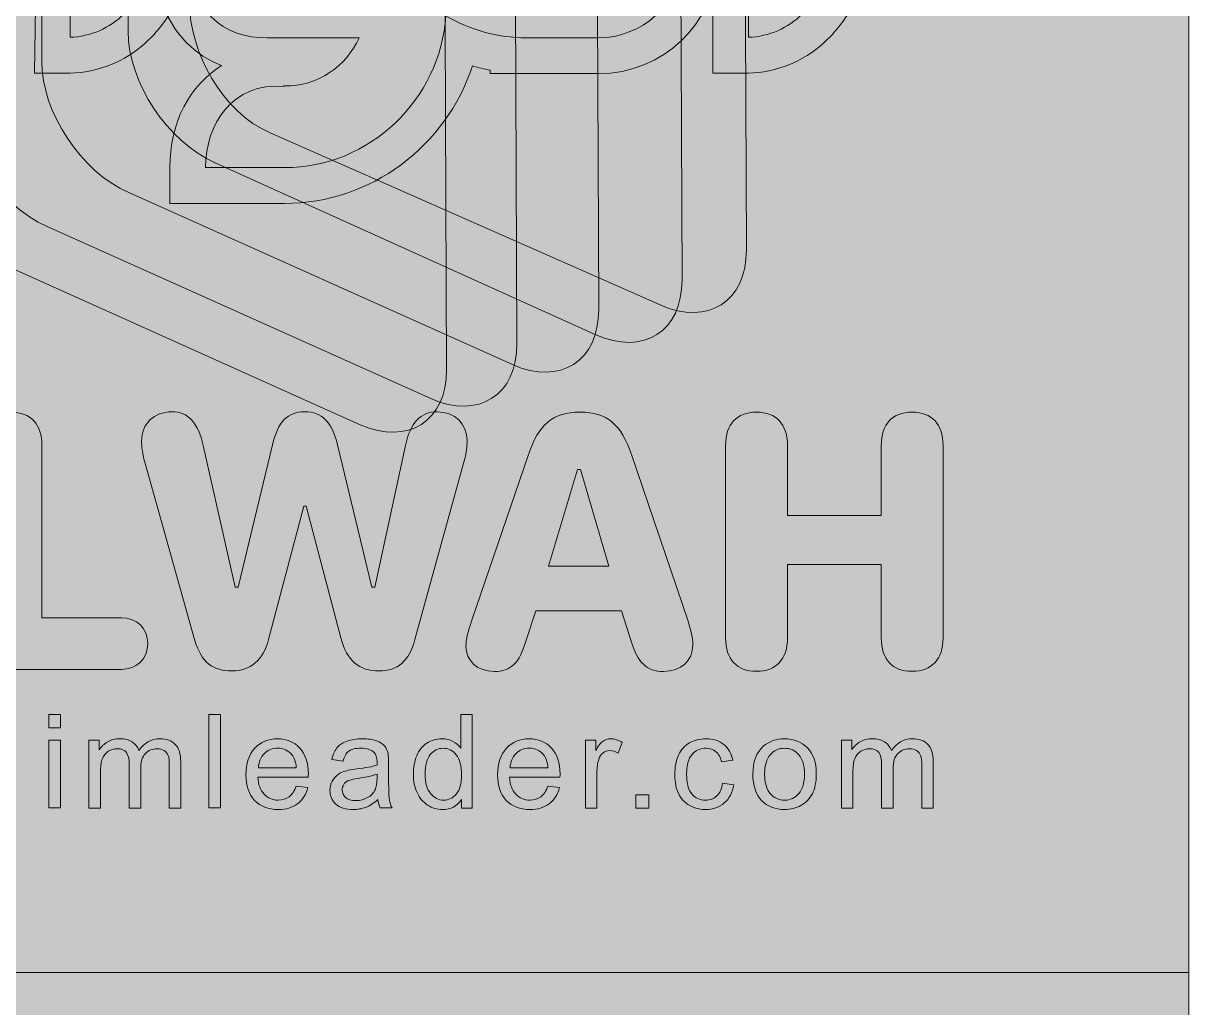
# Model space of a CAD drawing. Header units: inches. Extents: x -1481 to -429, y -1676 to -696.
# Drawn here: x -462.88 to -429.18, y -752.66 to -724.19 of the extents above; entities that cross this region are included whole.
import ezdxf

# ---------------------------------------------------------------- set-up
doc = ezdxf.new("R2010")
doc.units = ezdxf.units.IN
doc.header["$MEASUREMENT"] = 0
doc.layers.add('Layer 1', color=7, linetype='Continuous')

# ---------------------------------------------------------------- blocks, each defined once
blk = doc.blocks.new('block 2')
at = {"layer": 'Layer 1', "true_color": 0x009344}
h = blk.add_hatch(color=114, dxfattribs=at)
h.dxf.hatch_style = 2
h.paths.add_polyline_path([(-429.175, -985.727), (-669.175, -985.727), (-669.175, -695.727), (-429.175, -695.727)])
at = {"layer": 'Layer 1', "true_color": 0x008345}
h = blk.add_hatch(color=116, dxfattribs=at)
h.dxf.hatch_style = 2
h.paths.add_polyline_path([(-429.175, -751.646), (-669.175, -751.646), (-669.175, -695.727), (-429.175, -695.727)])
at = {"layer": 'Layer 1', "lineweight": 0}
for points in [[(-429.175, -985.727), (-669.175, -985.727), (-669.175, -695.727), (-429.175, -695.727), (-429.175, -985.727)], [(-429.175, -751.646), (-669.175, -751.646), (-669.175, -695.727), (-429.175, -695.727), (-429.175, -751.646)]]:
    blk.add_lwpolyline(points, dxfattribs=at)
blk = doc.blocks.new('block 69')
at = {"layer": 'Layer 1', "true_color": 0x38b449}
h = blk.add_hatch(color=95, dxfattribs=at)
h.dxf.hatch_style = 2
edge = h.paths.add_edge_path()
edge.add_spline(control_points=[(-460.047, -742.879), (-460.047, -742.879), (-463.098, -742.879), (-463.098, -742.879), (-463.774, -742.879), (-464.137, -742.522), (-464.137, -741.856), (-464.137, -741.856), (-464.137, -736.403), (-464.137, -736.403), (-464.137, -735.786), (-463.818, -735.44), (-463.244, -735.44), (-462.671, -735.44), (-462.346, -735.792), (-462.346, -736.403), (-462.346, -736.403), (-462.346, -741.386), (-462.346, -741.386), (-462.346, -741.386), (-460.047, -741.386), (-460.047, -741.386), (-459.598, -741.386), (-459.284, -741.694), (-459.284, -742.132), (-459.284, -742.57), (-459.598, -742.879), (-460.047, -742.879)], knot_values=[0, 0, 0, 0, 1, 1, 1, 2, 2, 2, 3, 3, 3, 4, 4, 4, 5, 5, 5, 6, 6, 6, 7, 7, 7, 8, 8, 8, 9, 9, 9, 9], degree=3, periodic=1)
h = blk.add_hatch(color=95, dxfattribs=at)
h.dxf.hatch_style = 2
edge = h.paths.add_edge_path()
edge.add_spline(control_points=[(-459.372, -736.885), (-459.432, -736.663), (-459.464, -736.425), (-459.464, -736.279), (-459.464, -735.776), (-459.107, -735.429), (-458.588, -735.429), (-458.112, -735.429), (-457.831, -735.738), (-457.679, -736.408), (-457.679, -736.408), (-456.76, -740.498), (-456.76, -740.498), (-456.76, -740.498), (-456.673, -740.498), (-456.673, -740.498), (-456.673, -740.498), (-455.678, -736.382), (-455.678, -736.382), (-455.515, -735.71), (-455.245, -735.429), (-454.742, -735.429), (-454.239, -735.429), (-453.957, -735.722), (-453.795, -736.382), (-453.795, -736.382), (-452.805, -740.498), (-452.805, -740.498), (-452.805, -740.498), (-452.713, -740.498), (-452.713, -740.498), (-452.713, -740.498), (-451.831, -736.408), (-451.831, -736.408), (-451.696, -735.748), (-451.393, -735.429), (-450.911, -735.429), (-450.403, -735.429), (-450.046, -735.776), (-450.046, -736.262), (-450.046, -736.414), (-450.073, -736.647), (-450.111, -736.776), (-450.111, -736.776), (-451.555, -742.018), (-451.555, -742.018), (-451.728, -742.641), (-452.053, -742.922), (-452.594, -742.922), (-453.162, -742.922), (-453.524, -742.641), (-453.698, -741.97), (-453.698, -741.97), (-454.704, -738.161), (-454.704, -738.161), (-454.704, -738.161), (-454.774, -738.161), (-454.774, -738.161), (-454.774, -738.161), (-455.791, -742.018), (-455.791, -742.018), (-455.948, -742.608), (-456.316, -742.922), (-456.846, -742.922), (-457.382, -742.922), (-457.733, -742.7), (-457.928, -742.018), (-457.928, -742.018), (-459.372, -736.885), (-459.372, -736.885)], knot_values=[0, 0, 0, 0, 1, 1, 1, 2, 2, 2, 3, 3, 3, 4, 4, 4, 5, 5, 5, 6, 6, 6, 7, 7, 7, 8, 8, 8, 9, 9, 9, 10, 10, 10, 11, 11, 11, 12, 12, 12, 13, 13, 13, 14, 14, 14, 15, 15, 15, 16, 16, 16, 17, 17, 17, 18, 18, 18, 19, 19, 19, 20, 20, 20, 21, 21, 21, 22, 22, 22, 23, 23, 23, 23], degree=3, periodic=1)
h = blk.add_hatch(color=95, dxfattribs=at)
h.dxf.hatch_style = 2
edge = h.paths.add_edge_path()
edge.add_spline(control_points=[(-450.081, -742.202), (-450.081, -742.024), (-450.033, -741.818), (-449.908, -741.456), (-449.908, -741.456), (-448.274, -736.668), (-448.274, -736.668), (-447.982, -735.792), (-447.56, -735.44), (-446.781, -735.44), (-446.002, -735.44), (-445.591, -735.786), (-445.294, -736.668), (-445.294, -736.668), (-443.665, -741.456), (-443.665, -741.456), (-443.568, -741.759), (-443.519, -741.975), (-443.519, -742.165), (-443.519, -742.635), (-443.855, -742.938), (-444.369, -742.938), (-444.845, -742.938), (-445.12, -742.679), (-445.299, -742.067), (-445.299, -742.067), (-445.58, -741.185), (-445.58, -741.185), (-445.58, -741.185), (-448.063, -741.185), (-448.063, -741.185), (-448.063, -741.185), (-448.35, -742.067), (-448.35, -742.067), (-448.529, -742.695), (-448.783, -742.938), (-449.259, -742.938), (-449.746, -742.938), (-450.081, -742.635), (-450.081, -742.202)], knot_values=[0, 0, 0, 0, 1, 1, 1, 2, 2, 2, 3, 3, 3, 4, 4, 4, 5, 5, 5, 6, 6, 6, 7, 7, 7, 8, 8, 8, 9, 9, 9, 10, 10, 10, 11, 11, 11, 12, 12, 12, 13, 13, 13, 13], degree=3, periodic=1)
h.paths.add_polyline_path([(-445.943, -739.892), (-446.77, -737.095), (-446.857, -737.095), (-447.695, -739.892)])
h = blk.add_hatch(color=95, dxfattribs=at)
h.dxf.hatch_style = 2
edge = h.paths.add_edge_path()
edge.add_spline(control_points=[(-438.068, -741.97), (-438.068, -741.97), (-438.068, -739.849), (-438.068, -739.849), (-438.068, -739.849), (-440.779, -739.849), (-440.779, -739.849), (-440.779, -739.849), (-440.779, -741.97), (-440.779, -741.97), (-440.779, -742.581), (-441.103, -742.933), (-441.677, -742.933), (-442.25, -742.933), (-442.569, -742.587), (-442.569, -741.97), (-442.569, -741.97), (-442.569, -736.403), (-442.569, -736.403), (-442.569, -735.786), (-442.25, -735.44), (-441.677, -735.44), (-441.103, -735.44), (-440.779, -735.792), (-440.779, -736.403), (-440.779, -736.403), (-440.779, -738.426), (-440.779, -738.426), (-440.779, -738.426), (-438.068, -738.426), (-438.068, -738.426), (-438.068, -738.426), (-438.068, -736.403), (-438.068, -736.403), (-438.068, -735.786), (-437.749, -735.44), (-437.176, -735.44), (-436.602, -735.44), (-436.278, -735.792), (-436.278, -736.403), (-436.278, -736.403), (-436.278, -741.97), (-436.278, -741.97), (-436.278, -742.581), (-436.602, -742.933), (-437.176, -742.933), (-437.749, -742.933), (-438.068, -742.587), (-438.068, -741.97)], knot_values=[0, 0, 0, 0, 1, 1, 1, 2, 2, 2, 3, 3, 3, 4, 4, 4, 5, 5, 5, 6, 6, 6, 7, 7, 7, 8, 8, 8, 9, 9, 9, 10, 10, 10, 11, 11, 11, 12, 12, 12, 13, 13, 13, 14, 14, 14, 15, 15, 15, 16, 16, 16, 16], degree=3, periodic=1)
at = {"layer": 'Layer 1', "lineweight": 0}
blk.add_lwpolyline([(-445.943, -739.892), (-446.77, -737.095), (-446.857, -737.095), (-447.695, -739.892), (-445.943, -739.892)], dxfattribs=at)
for points, knots in [([(-460.047, -742.879), (-460.047, -742.879), (-463.098, -742.879), (-463.098, -742.879), (-463.774, -742.879), (-464.137, -742.522), (-464.137, -741.856), (-464.137, -741.856), (-464.137, -736.403), (-464.137, -736.403), (-464.137, -735.786), (-463.818, -735.44), (-463.244, -735.44), (-462.671, -735.44), (-462.346, -735.792), (-462.346, -736.403), (-462.346, -736.403), (-462.346, -741.386), (-462.346, -741.386), (-462.346, -741.386), (-460.047, -741.386), (-460.047, -741.386), (-459.598, -741.386), (-459.284, -741.694), (-459.284, -742.132), (-459.284, -742.57), (-459.598, -742.879), (-460.047, -742.879)], [0, 0, 0, 0, 1, 1, 1, 2, 2, 2, 3, 3, 3, 4, 4, 4, 5, 5, 5, 6, 6, 6, 7, 7, 7, 8, 8, 8, 9, 9, 9, 9]), ([(-459.372, -736.885), (-459.432, -736.663), (-459.464, -736.425), (-459.464, -736.279), (-459.464, -735.776), (-459.107, -735.429), (-458.588, -735.429), (-458.112, -735.429), (-457.831, -735.738), (-457.679, -736.408), (-457.679, -736.408), (-456.76, -740.498), (-456.76, -740.498), (-456.76, -740.498), (-456.673, -740.498), (-456.673, -740.498), (-456.673, -740.498), (-455.678, -736.382), (-455.678, -736.382), (-455.515, -735.71), (-455.245, -735.429), (-454.742, -735.429), (-454.239, -735.429), (-453.957, -735.722), (-453.795, -736.382), (-453.795, -736.382), (-452.805, -740.498), (-452.805, -740.498), (-452.805, -740.498), (-452.713, -740.498), (-452.713, -740.498), (-452.713, -740.498), (-451.831, -736.408), (-451.831, -736.408), (-451.696, -735.748), (-451.393, -735.429), (-450.911, -735.429), (-450.403, -735.429), (-450.046, -735.776), (-450.046, -736.262), (-450.046, -736.414), (-450.073, -736.647), (-450.111, -736.776), (-450.111, -736.776), (-451.555, -742.018), (-451.555, -742.018), (-451.728, -742.641), (-452.053, -742.922), (-452.594, -742.922), (-453.162, -742.922), (-453.524, -742.641), (-453.698, -741.97), (-453.698, -741.97), (-454.704, -738.161), (-454.704, -738.161), (-454.704, -738.161), (-454.774, -738.161), (-454.774, -738.161), (-454.774, -738.161), (-455.791, -742.018), (-455.791, -742.018), (-455.948, -742.608), (-456.316, -742.922), (-456.846, -742.922), (-457.382, -742.922), (-457.733, -742.7), (-457.928, -742.018), (-457.928, -742.018), (-459.372, -736.885), (-459.372, -736.885)], [0, 0, 0, 0, 1, 1, 1, 2, 2, 2, 3, 3, 3, 4, 4, 4, 5, 5, 5, 6, 6, 6, 7, 7, 7, 8, 8, 8, 9, 9, 9, 10, 10, 10, 11, 11, 11, 12, 12, 12, 13, 13, 13, 14, 14, 14, 15, 15, 15, 16, 16, 16, 17, 17, 17, 18, 18, 18, 19, 19, 19, 20, 20, 20, 21, 21, 21, 22, 22, 22, 23, 23, 23, 23]), ([(-450.081, -742.202), (-450.081, -742.024), (-450.033, -741.818), (-449.908, -741.456), (-449.908, -741.456), (-448.274, -736.668), (-448.274, -736.668), (-447.982, -735.792), (-447.56, -735.44), (-446.781, -735.44), (-446.002, -735.44), (-445.591, -735.786), (-445.294, -736.668), (-445.294, -736.668), (-443.665, -741.456), (-443.665, -741.456), (-443.568, -741.759), (-443.519, -741.975), (-443.519, -742.165), (-443.519, -742.635), (-443.855, -742.938), (-444.369, -742.938), (-444.845, -742.938), (-445.12, -742.679), (-445.299, -742.067), (-445.299, -742.067), (-445.58, -741.185), (-445.58, -741.185), (-445.58, -741.185), (-448.063, -741.185), (-448.063, -741.185), (-448.063, -741.185), (-448.35, -742.067), (-448.35, -742.067), (-448.529, -742.695), (-448.783, -742.938), (-449.259, -742.938), (-449.746, -742.938), (-450.081, -742.635), (-450.081, -742.202)], [0, 0, 0, 0, 1, 1, 1, 2, 2, 2, 3, 3, 3, 4, 4, 4, 5, 5, 5, 6, 6, 6, 7, 7, 7, 8, 8, 8, 9, 9, 9, 10, 10, 10, 11, 11, 11, 12, 12, 12, 13, 13, 13, 13]), ([(-438.068, -741.97), (-438.068, -741.97), (-438.068, -739.849), (-438.068, -739.849), (-438.068, -739.849), (-440.779, -739.849), (-440.779, -739.849), (-440.779, -739.849), (-440.779, -741.97), (-440.779, -741.97), (-440.779, -742.581), (-441.103, -742.933), (-441.677, -742.933), (-442.25, -742.933), (-442.569, -742.587), (-442.569, -741.97), (-442.569, -741.97), (-442.569, -736.403), (-442.569, -736.403), (-442.569, -735.786), (-442.25, -735.44), (-441.677, -735.44), (-441.103, -735.44), (-440.779, -735.792), (-440.779, -736.403), (-440.779, -736.403), (-440.779, -738.426), (-440.779, -738.426), (-440.779, -738.426), (-438.068, -738.426), (-438.068, -738.426), (-438.068, -738.426), (-438.068, -736.403), (-438.068, -736.403), (-438.068, -735.786), (-437.749, -735.44), (-437.176, -735.44), (-436.602, -735.44), (-436.278, -735.792), (-436.278, -736.403), (-436.278, -736.403), (-436.278, -741.97), (-436.278, -741.97), (-436.278, -742.581), (-436.602, -742.933), (-437.176, -742.933), (-437.749, -742.933), (-438.068, -742.587), (-438.068, -741.97)], [0, 0, 0, 0, 1, 1, 1, 2, 2, 2, 3, 3, 3, 4, 4, 4, 5, 5, 5, 6, 6, 6, 7, 7, 7, 8, 8, 8, 9, 9, 9, 10, 10, 10, 11, 11, 11, 12, 12, 12, 13, 13, 13, 14, 14, 14, 15, 15, 15, 16, 16, 16, 16])]:
    blk.add_open_spline(points, degree=3, knots=knots, dxfattribs=at)
blk = doc.blocks.new('block 72')
at = {"layer": 'Layer 1', "lineweight": 0}
for points, knots in [([(-443.452, -712.67), (-443.599, -712.178), (-443.536, -711.647), (-443.274, -711.196), (-443.166, -711.011), (-443.03, -710.848), (-442.873, -710.711), (-442.873, -710.711), (-442.873, -710.68), (-442.873, -710.68), (-442.821, -708.964), (-441.447, -707.619), (-439.746, -707.619), (-439.746, -707.619), (-439.729, -707.619), (-439.729, -707.619), (-438.853, -707.619), (-438.141, -708.332), (-438.141, -709.207), (-438.141, -709.402), (-438.183, -709.578), (-438.251, -709.735), (-438.251, -709.735), (-438.082, -709.71), (-438.082, -709.71), (-438.082, -709.71), (-437.928, -710.73), (-437.928, -710.73), (-437.813, -711.487), (-438.103, -712.219), (-438.642, -712.678), (-438.642, -712.678), (-443.28, -713.703), (-443.28, -713.703), (-443.28, -713.703), (-443.452, -712.67), (-443.452, -712.67)], [0, 0, 0, 0, 1, 1, 1, 2, 2, 2, 3, 3, 3, 4, 4, 4, 5, 5, 5, 6, 6, 6, 7, 7, 7, 8, 8, 8, 9, 9, 9, 10, 10, 10, 11, 11, 11, 12, 12, 12, 12]), ([(-462.563, -725.633), (-462.563, -725.633), (-462.381, -713.457), (-462.381, -713.457), (-462.381, -713.457), (-462.395, -712.076), (-460.387, -712.076), (-459.178, -712.076), (-458.194, -713.128), (-458.194, -714.309), (-458.194, -714.309), (-458.194, -722.368), (-458.194, -722.368), (-458.194, -722.765), (-458.297, -723.182), (-458.511, -723.642), (-458.711, -724.094), (-459.006, -724.421), (-459.24, -724.656), (-459.517, -724.932), (-459.854, -725.164), (-460.243, -725.346), (-460.243, -725.346), (-460.27, -725.358), (-460.27, -725.358), (-460.27, -725.358), (-460.297, -725.369), (-460.297, -725.369), (-460.742, -725.547), (-461.144, -725.633), (-461.528, -725.633), (-461.528, -725.633), (-462.563, -725.633), (-462.563, -725.633)], [0, 0, 0, 0, 1, 1, 1, 2, 2, 2, 3, 3, 3, 4, 4, 4, 5, 5, 5, 6, 6, 6, 7, 7, 7, 8, 8, 8, 9, 9, 9, 10, 10, 10, 11, 11, 11, 11]), ([(-458.645, -729.403), (-458.645, -729.403), (-458.645, -728.368), (-458.645, -728.368), (-458.645, -727.057), (-458.066, -725.985), (-457.148, -725.417), (-457.53, -725.268), (-457.867, -725.049), (-458.15, -724.764), (-458.833, -724.076), (-459.174, -723.04), (-459.163, -721.685), (-459.163, -718.3), (-456.418, -715.54), (-453.044, -715.54), (-451.158, -715.54), (-449.623, -717.082), (-449.623, -718.978), (-449.623, -718.978), (-449.623, -720.31), (-449.623, -720.31), (-449.623, -720.643), (-448.872, -721.229), (-448.323, -721.229), (-448.323, -721.229), (-447.283, -721.229), (-447.283, -721.229), (-447.283, -721.229), (-447.283, -714.413), (-447.283, -714.413), (-447.283, -713.194), (-446.291, -712.202), (-445.073, -712.202), (-443.854, -712.202), (-442.862, -713.194), (-442.862, -714.413), (-442.862, -714.413), (-442.862, -722.419), (-442.862, -722.419), (-442.862, -724.201), (-444.381, -725.65), (-446.248, -725.65), (-446.248, -725.65), (-449.376, -725.65), (-449.376, -725.65), (-449.376, -725.65), (-449.376, -725.552), (-449.376, -725.552), (-449.551, -725.518), (-449.724, -725.477), (-449.895, -725.427), (-450.65, -727.741), (-452.82, -729.403), (-455.327, -729.403), (-455.327, -729.403), (-458.645, -729.403), (-458.645, -729.403)], [0, 0, 0, 0, 1, 1, 1, 2, 2, 2, 3, 3, 3, 4, 4, 4, 5, 5, 5, 6, 6, 6, 7, 7, 7, 8, 8, 8, 9, 9, 9, 10, 10, 10, 11, 11, 11, 12, 12, 12, 13, 13, 13, 14, 14, 14, 15, 15, 15, 16, 16, 16, 17, 17, 17, 18, 18, 18, 19, 19, 19, 19]), ([(-442.942, -725.633), (-442.942, -725.633), (-442.942, -713.274), (-442.942, -713.274), (-442.942, -713.274), (-442.643, -713.274), (-442.643, -713.274), (-442.269, -712.616), (-441.562, -712.167), (-440.767, -712.167), (-439.557, -712.167), (-438.573, -713.128), (-438.573, -714.309), (-438.573, -714.309), (-438.573, -722.368), (-438.573, -722.368), (-438.573, -722.765), (-438.677, -723.182), (-438.89, -723.642), (-439.091, -724.094), (-439.385, -724.421), (-439.62, -724.656), (-439.896, -724.932), (-440.234, -725.164), (-440.623, -725.346), (-440.623, -725.346), (-440.649, -725.358), (-440.649, -725.358), (-440.649, -725.358), (-440.676, -725.369), (-440.676, -725.369), (-441.121, -725.547), (-441.524, -725.633), (-441.908, -725.633), (-441.908, -725.633), (-442.942, -725.633), (-442.942, -725.633)], [0, 0, 0, 0, 1, 1, 1, 2, 2, 2, 3, 3, 3, 4, 4, 4, 5, 5, 5, 6, 6, 6, 7, 7, 7, 8, 8, 8, 9, 9, 9, 10, 10, 10, 11, 11, 11, 12, 12, 12, 12]), ([(-453.98, -721.229), (-453.98, -721.229), (-453.991, -720.169), (-453.991, -720.169), (-454.381, -720.407), (-454.655, -720.781), (-454.745, -721.229), (-454.745, -721.229), (-453.98, -721.229), (-453.98, -721.229)], [0, 0, 0, 0, 1, 1, 1, 2, 2, 2, 3, 3, 3, 3])]:
    blk.add_open_spline(points, degree=3, knots=knots, dxfattribs=at)
blk = doc.blocks.new('block 73')
at = {"layer": 'Layer 1', "lineweight": 0}
for points, knots in [([(-438.951, -710.885), (-438.951, -710.885), (-439.884, -711.023), (-439.884, -711.023), (-439.884, -711.023), (-440.213, -711.058), (-440.645, -711.127), (-440.697, -711.006), (-440.715, -710.885), (-440.715, -710.729), (-440.715, -710.21), (-440.282, -709.778), (-439.712, -709.778), (-439.712, -709.778), (-439.175, -709.501), (-439.175, -709.207), (-439.175, -708.896), (-439.418, -708.654), (-439.729, -708.654), (-439.729, -708.654), (-439.746, -708.654), (-439.746, -708.654), (-440.888, -708.654), (-441.804, -709.57), (-441.839, -710.712), (-441.839, -710.712), (-441.839, -711.023), (-441.752, -711.283), (-442.271, -711.369), (-442.634, -711.905), (-442.444, -712.424), (-442.444, -712.424), (-442.427, -712.528), (-442.427, -712.528), (-442.427, -712.528), (-439.677, -712.113), (-439.677, -712.113), (-439.677, -712.113), (-439.677, -712.085), (-439.677, -712.085), (-439.195, -711.949), (-438.866, -711.442), (-438.951, -710.885)], [0, 0, 0, 0, 1, 1, 1, 2, 2, 2, 3, 3, 3, 4, 4, 4, 5, 5, 5, 6, 6, 6, 7, 7, 7, 8, 8, 8, 9, 9, 9, 10, 10, 10, 11, 11, 11, 12, 12, 12, 13, 13, 13, 14, 14, 14, 14]), ([(-460.387, -713.202), (-460.992, -713.202), (-461.494, -713.704), (-461.511, -714.309), (-461.511, -714.309), (-461.528, -714.309), (-461.528, -714.309), (-461.528, -714.309), (-461.528, -714.361), (-461.528, -714.361), (-461.528, -714.361), (-461.528, -724.598), (-461.528, -724.598), (-461.234, -724.598), (-460.94, -724.512), (-460.681, -724.408), (-460.422, -724.287), (-460.18, -724.132), (-459.972, -723.924), (-459.765, -723.716), (-459.574, -723.492), (-459.453, -723.215), (-459.332, -722.956), (-459.228, -722.662), (-459.228, -722.368), (-459.228, -722.368), (-459.228, -714.361), (-459.228, -714.361), (-459.228, -714.361), (-459.228, -714.309), (-459.228, -714.309), (-459.228, -713.704), (-459.747, -713.202), (-460.387, -713.202)], [0, 0, 0, 0, 1, 1, 1, 2, 2, 2, 3, 3, 3, 4, 4, 4, 5, 5, 5, 6, 6, 6, 7, 7, 7, 8, 8, 8, 9, 9, 9, 10, 10, 10, 11, 11, 11, 11]), ([(-445.073, -713.237), (-445.73, -713.237), (-446.248, -713.773), (-446.248, -714.413), (-446.248, -714.413), (-446.248, -714.447), (-446.248, -714.447), (-446.248, -714.447), (-446.248, -721.641), (-446.248, -721.641), (-446.248, -721.987), (-446.525, -722.264), (-446.871, -722.264), (-446.871, -722.264), (-447.995, -722.264), (-447.995, -722.264), (-447.995, -722.264), (-448.323, -722.264), (-448.323, -722.264), (-449.205, -722.264), (-450.658, -721.434), (-450.658, -720.31), (-450.658, -720.31), (-450.658, -720.292), (-450.658, -720.292), (-450.658, -720.292), (-450.658, -718.978), (-450.658, -718.978), (-450.658, -717.647), (-451.73, -716.574), (-453.044, -716.574), (-455.863, -716.574), (-458.129, -718.892), (-458.129, -721.693), (-458.146, -723.959), (-457.056, -724.616), (-455.829, -724.616), (-455.829, -724.616), (-453.165, -724.616), (-453.165, -724.616), (-453.546, -725.429), (-454.376, -726.034), (-455.327, -725.999), (-455.327, -725.999), (-455.344, -725.999), (-455.344, -725.999), (-455.344, -725.999), (-455.344, -726.017), (-455.344, -726.017), (-456.832, -725.895), (-457.61, -727.106), (-457.61, -728.368), (-457.61, -728.368), (-455.344, -728.368), (-455.344, -728.368), (-455.344, -728.368), (-455.327, -728.368), (-455.327, -728.368), (-452.854, -728.368), (-450.831, -726.397), (-450.658, -723.976), (-449.971, -724.388), (-449.165, -724.612), (-448.341, -724.615), (-448.341, -724.615), (-448.341, -724.616), (-448.341, -724.616), (-448.341, -724.616), (-448.323, -724.616), (-448.323, -724.616), (-448.323, -724.616), (-447.995, -724.616), (-447.995, -724.616), (-447.995, -724.616), (-446.248, -724.616), (-446.248, -724.616), (-445.003, -724.616), (-443.897, -723.647), (-443.897, -722.419), (-443.897, -722.419), (-443.897, -714.43), (-443.897, -714.43), (-443.897, -714.43), (-443.897, -714.413), (-443.897, -714.413), (-443.897, -713.773), (-444.433, -713.237), (-445.073, -713.237)], [0, 0, 0, 0, 1, 1, 1, 2, 2, 2, 3, 3, 3, 4, 4, 4, 5, 5, 5, 6, 6, 6, 7, 7, 7, 8, 8, 8, 9, 9, 9, 10, 10, 10, 11, 11, 11, 12, 12, 12, 13, 13, 13, 14, 14, 14, 15, 15, 15, 16, 16, 16, 17, 17, 17, 18, 18, 18, 19, 19, 19, 20, 20, 20, 21, 21, 21, 22, 22, 22, 23, 23, 23, 24, 24, 24, 25, 25, 25, 26, 26, 26, 27, 27, 27, 28, 28, 28, 29, 29, 29, 29]), ([(-440.767, -713.202), (-441.372, -713.202), (-441.873, -713.704), (-441.891, -714.309), (-441.891, -714.309), (-441.908, -714.309), (-441.908, -714.309), (-441.908, -714.309), (-441.908, -714.361), (-441.908, -714.361), (-441.908, -714.361), (-441.908, -724.598), (-441.908, -724.598), (-441.614, -724.598), (-441.32, -724.512), (-441.061, -724.408), (-440.801, -724.287), (-440.559, -724.132), (-440.352, -723.924), (-440.144, -723.716), (-439.954, -723.492), (-439.833, -723.215), (-439.712, -722.956), (-439.608, -722.662), (-439.608, -722.368), (-439.608, -722.368), (-439.608, -714.361), (-439.608, -714.361), (-439.608, -714.361), (-439.608, -714.309), (-439.608, -714.309), (-439.608, -713.704), (-440.127, -713.202), (-440.767, -713.202)], [0, 0, 0, 0, 1, 1, 1, 2, 2, 2, 3, 3, 3, 4, 4, 4, 5, 5, 5, 6, 6, 6, 7, 7, 7, 8, 8, 8, 9, 9, 9, 10, 10, 10, 11, 11, 11, 11]), ([(-453.511, -722.264), (-453.511, -722.264), (-455.241, -722.264), (-455.241, -722.264), (-455.241, -722.264), (-455.811, -722.264), (-455.811, -721.555), (-455.811, -719.998), (-454.532, -718.857), (-452.958, -718.857), (-452.958, -718.857), (-452.958, -720.016), (-452.958, -720.016), (-452.958, -720.016), (-452.941, -721.693), (-452.941, -721.693), (-452.941, -722.004), (-453.2, -722.264), (-453.511, -722.264)], [0, 0, 0, 0, 1, 1, 1, 2, 2, 2, 3, 3, 3, 4, 4, 4, 5, 5, 5, 6, 6, 6, 6])]:
    blk.add_open_spline(points, degree=3, knots=knots, dxfattribs=at)
blk = doc.blocks.new('block 71')
at = {"layer": 'Layer 1', "lineweight": 0}
blk.add_open_spline([(-467.16, -729.403), (-468.564, -729.403), (-469.973, -728.931), (-471.027, -728.107), (-472.245, -727.155), (-472.916, -725.811), (-472.916, -724.322), (-472.916, -722.025), (-471.49, -720.199), (-469.367, -719.779), (-469.367, -719.779), (-469.358, -719.777), (-469.358, -719.777), (-468.799, -719.672), (-468.237, -719.596), (-467.693, -719.523), (-467.388, -719.481), (-467.09, -719.441), (-466.798, -719.397), (-467.065, -719.18), (-467.44, -719.01), (-467.748, -719.01), (-467.814, -719.01), (-467.918, -719.03), (-468.028, -719.052), (-468.206, -719.087), (-468.427, -719.131), (-468.682, -719.131), (-469.891, -719.131), (-470.875, -718.147), (-470.875, -716.937), (-470.875, -716.242), (-470.572, -714.623), (-467.766, -714.623), (-465.248, -714.623), (-462.977, -716.304), (-462.245, -718.711), (-462.245, -718.711), (-462.237, -718.736), (-462.237, -718.736), (-462.237, -718.736), (-462.231, -718.762), (-462.231, -718.762), (-462.153, -719.072), (-462.076, -719.403), (-462.035, -719.732), (-462.035, -719.732), (-462.029, -719.782), (-462.029, -719.782), (-462.029, -719.782), (-462.027, -719.834), (-462.027, -719.834), (-462.014, -720.357), (-462.07, -721.664), (-462.883, -722.477), (-462.883, -722.477), (-462.899, -722.492), (-462.899, -722.492), (-463.76, -723.317), (-465.408, -723.605), (-467.314, -723.872), (-467.578, -723.909), (-467.826, -723.944), (-468.032, -723.977), (-468.248, -724.01), (-468.599, -724.096), (-468.599, -724.304), (-468.599, -724.505), (-468.548, -724.658), (-468.295, -724.804), (-468.021, -724.961), (-467.601, -725.051), (-467.143, -725.051), (-465.314, -725.051), (-463.826, -726.531), (-463.826, -728.351), (-463.826, -728.351), (-463.826, -729.386), (-463.826, -729.386), (-463.826, -729.386), (-464.86, -729.386), (-464.86, -729.386), (-465.233, -729.386), (-465.615, -729.39), (-465.986, -729.394), (-466.368, -729.399), (-466.763, -729.403), (-467.16, -729.403)], degree=3, knots=[0, 0, 0, 0, 1, 1, 1, 2, 2, 2, 3, 3, 3, 4, 4, 4, 5, 5, 5, 6, 6, 6, 7, 7, 7, 8, 8, 8, 9, 9, 9, 10, 10, 10, 11, 11, 11, 12, 12, 12, 13, 13, 13, 14, 14, 14, 15, 15, 15, 16, 16, 16, 17, 17, 17, 18, 18, 18, 19, 19, 19, 20, 20, 20, 21, 21, 21, 22, 22, 22, 23, 23, 23, 24, 24, 24, 25, 25, 25, 26, 26, 26, 27, 27, 27, 28, 28, 28, 29, 29, 29, 29], dxfattribs=at)
at = {"layer": 'Layer 1'}
for name in ['block 72', 'block 73']:
    blk.add_blockref(name, (0, 0), dxfattribs=at)
blk = doc.blocks.new('block 70')
at = {"layer": 'Layer 1', "true_color": 0x009344}
h = blk.add_hatch(color=114, dxfattribs=at)
h.dxf.hatch_style = 2
edge = h.paths.add_edge_path()
edge.add_spline(control_points=[(-444.465, -732.34), (-444.465, -732.34), (-455.744, -727.365), (-455.744, -727.365), (-457.129, -726.754), (-458.074, -725.052), (-458.08, -723.563), (-458.08, -723.563), (-458.059, -707.158), (-458.059, -707.158), (-458.065, -705.669), (-456.948, -704.957), (-455.563, -705.567), (-455.563, -705.567), (-444.557, -709.629), (-444.557, -709.629), (-443.173, -710.24), (-442.046, -711.942), (-442.04, -713.431), (-442.04, -713.431), (-441.969, -730.749), (-441.969, -730.749), (-441.963, -732.238), (-443.08, -732.95), (-444.465, -732.34)], knot_values=[0, 0, 0, 0, 1, 1, 1, 2, 2, 2, 3, 3, 3, 4, 4, 4, 5, 5, 5, 6, 6, 6, 7, 7, 7, 8, 8, 8, 8], degree=3, periodic=1)
at = {"layer": 'Layer 1', "true_color": 0x38b449}
h = blk.add_hatch(color=95, dxfattribs=at)
h.dxf.hatch_style = 2
edge = h.paths.add_edge_path()
edge.add_spline(control_points=[(-446.327, -733.202), (-446.327, -733.202), (-457.333, -728.227), (-457.333, -728.227), (-458.718, -727.617), (-459.845, -725.915), (-459.851, -724.426), (-459.851, -724.426), (-459.922, -708.02), (-459.922, -708.02), (-459.928, -706.531), (-458.81, -705.819), (-457.426, -706.43), (-457.426, -706.43), (-446.42, -710.492), (-446.42, -710.492), (-445.035, -711.102), (-443.908, -712.804), (-443.902, -714.293), (-443.902, -714.293), (-443.831, -731.612), (-443.831, -731.612), (-443.825, -733.101), (-444.943, -733.813), (-446.327, -733.202)], knot_values=[0, 0, 0, 0, 1, 1, 1, 2, 2, 2, 3, 3, 3, 4, 4, 4, 5, 5, 5, 6, 6, 6, 7, 7, 7, 8, 8, 8, 8], degree=3, periodic=1)
at = {"layer": 'Layer 1', "true_color": 0x8cc63e}
h = blk.add_hatch(color=73, dxfattribs=at)
h.dxf.hatch_style = 2
edge = h.paths.add_edge_path()
edge.add_spline(control_points=[(-448.737, -734.064), (-448.737, -734.064), (-459.834, -729.09), (-459.834, -729.09), (-461.219, -728.479), (-462.346, -726.777), (-462.352, -725.288), (-462.352, -725.288), (-462.331, -708.882), (-462.331, -708.882), (-462.338, -707.394), (-461.22, -706.681), (-459.836, -707.292), (-459.836, -707.292), (-448.83, -711.354), (-448.83, -711.354), (-447.445, -711.965), (-446.318, -713.667), (-446.312, -715.156), (-446.312, -715.156), (-446.241, -732.474), (-446.241, -732.474), (-446.235, -733.963), (-447.353, -734.675), (-448.737, -734.064)], knot_values=[0, 0, 0, 0, 1, 1, 1, 2, 2, 2, 3, 3, 3, 4, 4, 4, 5, 5, 5, 6, 6, 6, 7, 7, 7, 8, 8, 8, 8], degree=3, periodic=1)
at = {"layer": 'Layer 1', "true_color": 0xd6df23}
h = blk.add_hatch(color=52, dxfattribs=at)
h.dxf.hatch_style = 2
edge = h.paths.add_edge_path()
edge.add_spline(control_points=[(-451.1, -735.047), (-451.1, -735.047), (-462.198, -730.072), (-462.198, -730.072), (-463.582, -729.461), (-464.709, -727.759), (-464.715, -726.27), (-464.715, -726.27), (-464.695, -709.865), (-464.695, -709.865), (-464.701, -708.376), (-463.584, -707.664), (-462.199, -708.274), (-462.199, -708.274), (-451.193, -712.336), (-451.193, -712.336), (-449.809, -712.947), (-448.682, -714.649), (-448.675, -716.138), (-448.675, -716.138), (-448.605, -733.456), (-448.605, -733.456), (-448.599, -734.945), (-449.716, -735.657), (-451.1, -735.047)], knot_values=[0, 0, 0, 0, 1, 1, 1, 2, 2, 2, 3, 3, 3, 4, 4, 4, 5, 5, 5, 6, 6, 6, 7, 7, 7, 8, 8, 8, 8], degree=3, periodic=1)
at = {"layer": 'Layer 1', "true_color": 0xfff100}
h = blk.add_hatch(color=2, dxfattribs=at)
h.dxf.hatch_style = 2
edge = h.paths.add_edge_path()
edge.add_spline(control_points=[(-453.138, -735.802), (-453.138, -735.802), (-464.236, -730.827), (-464.236, -730.827), (-465.62, -730.217), (-466.747, -728.515), (-466.753, -727.026), (-466.753, -727.026), (-466.733, -710.62), (-466.733, -710.62), (-466.739, -709.131), (-465.622, -708.419), (-464.237, -709.029), (-464.237, -709.029), (-453.231, -713.092), (-453.231, -713.092), (-451.847, -713.702), (-450.719, -715.404), (-450.713, -716.893), (-450.713, -716.893), (-450.643, -734.211), (-450.643, -734.211), (-450.637, -735.7), (-451.754, -736.412), (-453.138, -735.802)], knot_values=[0, 0, 0, 0, 1, 1, 1, 2, 2, 2, 3, 3, 3, 4, 4, 4, 5, 5, 5, 6, 6, 6, 7, 7, 7, 8, 8, 8, 8], degree=3, periodic=1)
at = {"layer": 'Layer 1', "lineweight": 0}
for points in [[(-444.465, -732.34), (-444.465, -732.34), (-455.744, -727.365), (-455.744, -727.365), (-457.129, -726.754), (-458.074, -725.052), (-458.08, -723.563), (-458.08, -723.563), (-458.059, -707.158), (-458.059, -707.158), (-458.065, -705.669), (-456.948, -704.957), (-455.563, -705.567), (-455.563, -705.567), (-444.557, -709.629), (-444.557, -709.629), (-443.173, -710.24), (-442.046, -711.942), (-442.04, -713.431), (-442.04, -713.431), (-441.969, -730.749), (-441.969, -730.749), (-441.963, -732.238), (-443.08, -732.95), (-444.465, -732.34)], [(-446.327, -733.202), (-446.327, -733.202), (-457.333, -728.227), (-457.333, -728.227), (-458.718, -727.617), (-459.845, -725.915), (-459.851, -724.426), (-459.851, -724.426), (-459.922, -708.02), (-459.922, -708.02), (-459.928, -706.531), (-458.81, -705.819), (-457.426, -706.43), (-457.426, -706.43), (-446.42, -710.492), (-446.42, -710.492), (-445.035, -711.102), (-443.908, -712.804), (-443.902, -714.293), (-443.902, -714.293), (-443.831, -731.612), (-443.831, -731.612), (-443.825, -733.101), (-444.943, -733.813), (-446.327, -733.202)], [(-448.737, -734.064), (-448.737, -734.064), (-459.834, -729.09), (-459.834, -729.09), (-461.219, -728.479), (-462.346, -726.777), (-462.352, -725.288), (-462.352, -725.288), (-462.331, -708.882), (-462.331, -708.882), (-462.338, -707.394), (-461.22, -706.681), (-459.836, -707.292), (-459.836, -707.292), (-448.83, -711.354), (-448.83, -711.354), (-447.445, -711.965), (-446.318, -713.667), (-446.312, -715.156), (-446.312, -715.156), (-446.241, -732.474), (-446.241, -732.474), (-446.235, -733.963), (-447.353, -734.675), (-448.737, -734.064)], [(-451.1, -735.047), (-451.1, -735.047), (-462.198, -730.072), (-462.198, -730.072), (-463.582, -729.461), (-464.709, -727.759), (-464.715, -726.27), (-464.715, -726.27), (-464.695, -709.865), (-464.695, -709.865), (-464.701, -708.376), (-463.584, -707.664), (-462.199, -708.274), (-462.199, -708.274), (-451.193, -712.336), (-451.193, -712.336), (-449.809, -712.947), (-448.682, -714.649), (-448.675, -716.138), (-448.675, -716.138), (-448.605, -733.456), (-448.605, -733.456), (-448.599, -734.945), (-449.716, -735.657), (-451.1, -735.047)], [(-453.138, -735.802), (-453.138, -735.802), (-464.236, -730.827), (-464.236, -730.827), (-465.62, -730.217), (-466.747, -728.515), (-466.753, -727.026), (-466.753, -727.026), (-466.733, -710.62), (-466.733, -710.62), (-466.739, -709.131), (-465.622, -708.419), (-464.237, -709.029), (-464.237, -709.029), (-453.231, -713.092), (-453.231, -713.092), (-451.847, -713.702), (-450.719, -715.404), (-450.713, -716.893), (-450.713, -716.893), (-450.643, -734.211), (-450.643, -734.211), (-450.637, -735.7), (-451.754, -736.412), (-453.138, -735.802)]]:
    blk.add_open_spline(points, degree=3, knots=[0, 0, 0, 0, 1, 1, 1, 2, 2, 2, 3, 3, 3, 4, 4, 4, 5, 5, 5, 6, 6, 6, 7, 7, 7, 8, 8, 8, 8], dxfattribs=at)
at = {"layer": 'Layer 1'}
blk.add_blockref('block 71', (0, 0), dxfattribs=at)
blk = doc.blocks.new('block 74')
at = {"layer": 'Layer 1', "lineweight": 0}
for points in [[(-462.144, -744.184), (-461.812, -744.184), (-461.812, -744.566), (-462.144, -744.566), (-462.144, -744.184)], [(-457.514, -744.184), (-457.182, -744.184), (-457.182, -746.887), (-457.514, -746.887), (-457.514, -744.184)], [(-462.144, -744.929), (-461.812, -744.929), (-461.812, -746.887), (-462.144, -746.887), (-462.144, -744.929)], [(-445.17, -746.51), (-444.792, -746.51), (-444.792, -746.888), (-445.17, -746.888), (-445.17, -746.51)]]:
    blk.add_lwpolyline(points, dxfattribs=at)
for points, knots in [([(-450.211, -746.888), (-450.211, -746.888), (-450.211, -746.641), (-450.211, -746.641), (-450.335, -746.835), (-450.517, -746.932), (-450.758, -746.932), (-450.915, -746.932), (-451.058, -746.889), (-451.189, -746.803), (-451.32, -746.717), (-451.422, -746.596), (-451.493, -746.443), (-451.565, -746.288), (-451.601, -746.111), (-451.601, -745.91), (-451.601, -745.715), (-451.569, -745.538), (-451.503, -745.378), (-451.438, -745.219), (-451.34, -745.097), (-451.21, -745.012), (-451.08, -744.928), (-450.934, -744.885), (-450.773, -744.885), (-450.655, -744.885), (-450.55, -744.91), (-450.458, -744.96), (-450.366, -745.01), (-450.291, -745.074), (-450.233, -745.154), (-450.233, -745.154), (-450.233, -744.184), (-450.233, -744.184), (-450.233, -744.184), (-449.903, -744.184), (-449.903, -744.184), (-449.903, -744.184), (-449.903, -746.888), (-449.903, -746.888), (-449.903, -746.888), (-450.211, -746.888), (-450.211, -746.888)], [0, 0, 0, 0, 1, 1, 1, 2, 2, 2, 3, 3, 3, 4, 4, 4, 5, 5, 5, 6, 6, 6, 7, 7, 7, 8, 8, 8, 9, 9, 9, 10, 10, 10, 11, 11, 11, 12, 12, 12, 13, 13, 13, 14, 14, 14, 14]), ([(-460.984, -746.888), (-460.984, -746.888), (-460.984, -744.929), (-460.984, -744.929), (-460.984, -744.929), (-460.687, -744.929), (-460.687, -744.929), (-460.687, -744.929), (-460.687, -745.204), (-460.687, -745.204), (-460.626, -745.108), (-460.544, -745.031), (-460.442, -744.972), (-460.34, -744.914), (-460.224, -744.885), (-460.093, -744.885), (-459.948, -744.885), (-459.829, -744.915), (-459.737, -744.975), (-459.644, -745.036), (-459.578, -745.12), (-459.54, -745.228), (-459.385, -744.999), (-459.184, -744.885), (-458.935, -744.885), (-458.741, -744.885), (-458.591, -744.938), (-458.487, -745.047), (-458.382, -745.154), (-458.33, -745.32), (-458.33, -745.544), (-458.33, -745.544), (-458.33, -746.888), (-458.33, -746.888), (-458.33, -746.888), (-458.66, -746.888), (-458.66, -746.888), (-458.66, -746.888), (-458.66, -745.654), (-458.66, -745.654), (-458.66, -745.521), (-458.671, -745.426), (-458.693, -745.367), (-458.714, -745.309), (-458.753, -745.262), (-458.81, -745.226), (-458.866, -745.19), (-458.932, -745.173), (-459.009, -745.173), (-459.147, -745.173), (-459.26, -745.218), (-459.352, -745.31), (-459.443, -745.402), (-459.488, -745.548), (-459.488, -745.75), (-459.488, -745.75), (-459.488, -746.888), (-459.488, -746.888), (-459.488, -746.888), (-459.82, -746.888), (-459.82, -746.888), (-459.82, -746.888), (-459.82, -745.615), (-459.82, -745.615), (-459.82, -745.467), (-459.847, -745.357), (-459.901, -745.283), (-459.955, -745.21), (-460.044, -745.173), (-460.167, -745.173), (-460.261, -745.173), (-460.347, -745.198), (-460.426, -745.246), (-460.505, -745.296), (-460.563, -745.367), (-460.599, -745.462), (-460.635, -745.556), (-460.652, -745.693), (-460.652, -745.871), (-460.652, -745.871), (-460.652, -746.888), (-460.652, -746.888), (-460.652, -746.888), (-460.984, -746.888), (-460.984, -746.888)], [0, 0, 0, 0, 1, 1, 1, 2, 2, 2, 3, 3, 3, 4, 4, 4, 5, 5, 5, 6, 6, 6, 7, 7, 7, 8, 8, 8, 9, 9, 9, 10, 10, 10, 11, 11, 11, 12, 12, 12, 13, 13, 13, 14, 14, 14, 15, 15, 15, 16, 16, 16, 17, 17, 17, 18, 18, 18, 19, 19, 19, 20, 20, 20, 21, 21, 21, 22, 22, 22, 23, 23, 23, 24, 24, 24, 25, 25, 25, 26, 26, 26, 27, 27, 27, 28, 28, 28, 28]), ([(-454.993, -746.257), (-454.993, -746.257), (-454.65, -746.299), (-454.65, -746.299), (-454.704, -746.5), (-454.804, -746.655), (-454.951, -746.766), (-455.097, -746.877), (-455.284, -746.932), (-455.511, -746.932), (-455.798, -746.932), (-456.025, -746.843), (-456.193, -746.667), (-456.36, -746.491), (-456.444, -746.243), (-456.444, -745.925), (-456.444, -745.596), (-456.36, -745.34), (-456.19, -745.158), (-456.02, -744.976), (-455.8, -744.885), (-455.53, -744.885), (-455.268, -744.885), (-455.054, -744.974), (-454.888, -745.152), (-454.722, -745.331), (-454.639, -745.582), (-454.639, -745.905), (-454.639, -745.924), (-454.64, -745.954), (-454.641, -745.993), (-454.641, -745.993), (-456.101, -745.993), (-456.101, -745.993), (-456.089, -746.208), (-456.028, -746.373), (-455.919, -746.488), (-455.809, -746.602), (-455.673, -746.659), (-455.509, -746.659), (-455.388, -746.659), (-455.284, -746.627), (-455.198, -746.563), (-455.112, -746.499), (-455.044, -746.397), (-454.993, -746.257)], [0, 0, 0, 0, 1, 1, 1, 2, 2, 2, 3, 3, 3, 4, 4, 4, 5, 5, 5, 6, 6, 6, 7, 7, 7, 8, 8, 8, 9, 9, 9, 10, 10, 10, 11, 11, 11, 12, 12, 12, 13, 13, 13, 14, 14, 14, 15, 15, 15, 15]), ([(-452.625, -746.646), (-452.748, -746.75), (-452.866, -746.824), (-452.98, -746.868), (-453.093, -746.91), (-453.215, -746.932), (-453.346, -746.932), (-453.561, -746.932), (-453.726, -746.88), (-453.842, -746.774), (-453.957, -746.669), (-454.015, -746.535), (-454.015, -746.371), (-454.015, -746.276), (-453.993, -746.188), (-453.95, -746.108), (-453.906, -746.029), (-453.849, -745.966), (-453.778, -745.917), (-453.708, -745.87), (-453.628, -745.834), (-453.54, -745.808), (-453.475, -745.791), (-453.376, -745.775), (-453.244, -745.759), (-452.976, -745.727), (-452.779, -745.689), (-452.652, -745.645), (-452.651, -745.599), (-452.65, -745.571), (-452.65, -745.558), (-452.65, -745.423), (-452.682, -745.328), (-452.745, -745.273), (-452.829, -745.198), (-452.956, -745.159), (-453.122, -745.159), (-453.279, -745.159), (-453.394, -745.187), (-453.469, -745.242), (-453.543, -745.296), (-453.598, -745.394), (-453.634, -745.532), (-453.634, -745.532), (-453.958, -745.488), (-453.958, -745.488), (-453.929, -745.349), (-453.88, -745.237), (-453.812, -745.151), (-453.745, -745.066), (-453.647, -745), (-453.519, -744.954), (-453.391, -744.908), (-453.243, -744.885), (-453.075, -744.885), (-452.907, -744.885), (-452.772, -744.905), (-452.667, -744.944), (-452.562, -744.984), (-452.486, -745.033), (-452.436, -745.093), (-452.387, -745.152), (-452.353, -745.227), (-452.333, -745.318), (-452.322, -745.375), (-452.317, -745.476), (-452.317, -745.624), (-452.317, -745.624), (-452.317, -746.067), (-452.317, -746.067), (-452.317, -746.376), (-452.31, -746.571), (-452.295, -746.653), (-452.281, -746.734), (-452.253, -746.813), (-452.212, -746.887), (-452.212, -746.887), (-452.558, -746.887), (-452.558, -746.887), (-452.593, -746.819), (-452.615, -746.739), (-452.625, -746.646)], [0, 0, 0, 0, 1, 1, 1, 2, 2, 2, 3, 3, 3, 4, 4, 4, 5, 5, 5, 6, 6, 6, 7, 7, 7, 8, 8, 8, 9, 9, 9, 10, 10, 10, 11, 11, 11, 12, 12, 12, 13, 13, 13, 14, 14, 14, 15, 15, 15, 16, 16, 16, 17, 17, 17, 18, 18, 18, 19, 19, 19, 20, 20, 20, 21, 21, 21, 22, 22, 22, 23, 23, 23, 24, 24, 24, 25, 25, 25, 26, 26, 26, 27, 27, 27, 27]), ([(-447.713, -746.257), (-447.713, -746.257), (-447.37, -746.299), (-447.37, -746.299), (-447.424, -746.5), (-447.525, -746.655), (-447.671, -746.766), (-447.817, -746.877), (-448.004, -746.932), (-448.231, -746.932), (-448.518, -746.932), (-448.745, -746.843), (-448.913, -746.667), (-449.081, -746.491), (-449.165, -746.243), (-449.165, -745.925), (-449.165, -745.596), (-449.08, -745.34), (-448.91, -745.158), (-448.741, -744.976), (-448.52, -744.885), (-448.25, -744.885), (-447.988, -744.885), (-447.774, -744.974), (-447.608, -745.152), (-447.442, -745.331), (-447.359, -745.582), (-447.359, -745.905), (-447.359, -745.924), (-447.36, -745.954), (-447.361, -745.993), (-447.361, -745.993), (-448.822, -745.993), (-448.822, -745.993), (-448.809, -746.208), (-448.748, -746.373), (-448.639, -746.488), (-448.529, -746.602), (-448.393, -746.659), (-448.229, -746.659), (-448.108, -746.659), (-448.004, -746.627), (-447.918, -746.563), (-447.832, -746.499), (-447.764, -746.397), (-447.713, -746.257)], [0, 0, 0, 0, 1, 1, 1, 2, 2, 2, 3, 3, 3, 4, 4, 4, 5, 5, 5, 6, 6, 6, 7, 7, 7, 8, 8, 8, 9, 9, 9, 10, 10, 10, 11, 11, 11, 12, 12, 12, 13, 13, 13, 14, 14, 14, 15, 15, 15, 15]), ([(-446.625, -746.888), (-446.625, -746.888), (-446.625, -744.929), (-446.625, -744.929), (-446.625, -744.929), (-446.327, -744.929), (-446.327, -744.929), (-446.327, -744.929), (-446.327, -745.226), (-446.327, -745.226), (-446.25, -745.087), (-446.18, -744.996), (-446.116, -744.951), (-446.05, -744.907), (-445.98, -744.885), (-445.902, -744.885), (-445.79, -744.885), (-445.677, -744.92), (-445.561, -744.992), (-445.561, -744.992), (-445.676, -745.3), (-445.676, -745.3), (-445.757, -745.252), (-445.838, -745.228), (-445.919, -745.228), (-445.992, -745.228), (-446.056, -745.25), (-446.115, -745.294), (-446.172, -745.337), (-446.214, -745.397), (-446.238, -745.475), (-446.275, -745.593), (-446.293, -745.722), (-446.293, -745.862), (-446.293, -745.862), (-446.293, -746.888), (-446.293, -746.888), (-446.293, -746.888), (-446.625, -746.888), (-446.625, -746.888)], [0, 0, 0, 0, 1, 1, 1, 2, 2, 2, 3, 3, 3, 4, 4, 4, 5, 5, 5, 6, 6, 6, 7, 7, 7, 8, 8, 8, 9, 9, 9, 10, 10, 10, 11, 11, 11, 12, 12, 12, 13, 13, 13, 13]), ([(-442.659, -746.17), (-442.659, -746.17), (-442.333, -746.213), (-442.333, -746.213), (-442.369, -746.438), (-442.46, -746.614), (-442.607, -746.741), (-442.754, -746.868), (-442.934, -746.932), (-443.148, -746.932), (-443.416, -746.932), (-443.632, -746.844), (-443.795, -746.669), (-443.958, -746.494), (-444.039, -746.243), (-444.039, -745.915), (-444.039, -745.704), (-444.004, -745.52), (-443.933, -745.361), (-443.863, -745.202), (-443.757, -745.083), (-443.614, -745.004), (-443.47, -744.924), (-443.315, -744.885), (-443.146, -744.885), (-442.933, -744.885), (-442.76, -744.939), (-442.624, -745.047), (-442.489, -745.154), (-442.403, -745.307), (-442.364, -745.505), (-442.364, -745.505), (-442.687, -745.554), (-442.687, -745.554), (-442.718, -745.423), (-442.772, -745.324), (-442.85, -745.258), (-442.928, -745.191), (-443.023, -745.158), (-443.133, -745.158), (-443.301, -745.158), (-443.436, -745.218), (-443.541, -745.338), (-443.645, -745.457), (-443.698, -745.647), (-443.698, -745.907), (-443.698, -746.17), (-443.647, -746.361), (-443.546, -746.48), (-443.446, -746.599), (-443.314, -746.659), (-443.152, -746.659), (-443.022, -746.659), (-442.913, -746.619), (-442.826, -746.539), (-442.738, -746.459), (-442.683, -746.337), (-442.659, -746.17)], [0, 0, 0, 0, 1, 1, 1, 2, 2, 2, 3, 3, 3, 4, 4, 4, 5, 5, 5, 6, 6, 6, 7, 7, 7, 8, 8, 8, 9, 9, 9, 10, 10, 10, 11, 11, 11, 12, 12, 12, 13, 13, 13, 14, 14, 14, 15, 15, 15, 16, 16, 16, 17, 17, 17, 18, 18, 18, 19, 19, 19, 19]), ([(-441.782, -745.909), (-441.782, -745.546), (-441.681, -745.277), (-441.48, -745.103), (-441.311, -744.958), (-441.106, -744.885), (-440.864, -744.885), (-440.595, -744.885), (-440.375, -744.973), (-440.204, -745.15), (-440.033, -745.326), (-439.947, -745.569), (-439.947, -745.881), (-439.947, -746.133), (-439.985, -746.331), (-440.061, -746.476), (-440.137, -746.62), (-440.247, -746.732), (-440.391, -746.812), (-440.535, -746.892), (-440.693, -746.932), (-440.864, -746.932), (-441.138, -746.932), (-441.36, -746.844), (-441.529, -746.669), (-441.698, -746.492), (-441.782, -746.239), (-441.782, -745.909)], [0, 0, 0, 0, 1, 1, 1, 2, 2, 2, 3, 3, 3, 4, 4, 4, 5, 5, 5, 6, 6, 6, 7, 7, 7, 8, 8, 8, 9, 9, 9, 9]), ([(-439.219, -746.888), (-439.219, -746.888), (-439.219, -744.929), (-439.219, -744.929), (-439.219, -744.929), (-438.923, -744.929), (-438.923, -744.929), (-438.923, -744.929), (-438.923, -745.204), (-438.923, -745.204), (-438.861, -745.108), (-438.78, -745.031), (-438.677, -744.972), (-438.575, -744.914), (-438.459, -744.885), (-438.328, -744.885), (-438.184, -744.885), (-438.065, -744.915), (-437.972, -744.975), (-437.88, -745.036), (-437.814, -745.12), (-437.776, -745.228), (-437.62, -744.999), (-437.419, -744.885), (-437.171, -744.885), (-436.977, -744.885), (-436.827, -744.938), (-436.722, -745.047), (-436.618, -745.154), (-436.566, -745.32), (-436.566, -745.544), (-436.566, -745.544), (-436.566, -746.888), (-436.566, -746.888), (-436.566, -746.888), (-436.896, -746.888), (-436.896, -746.888), (-436.896, -746.888), (-436.896, -745.654), (-436.896, -745.654), (-436.896, -745.521), (-436.907, -745.426), (-436.928, -745.367), (-436.95, -745.309), (-436.989, -745.262), (-437.045, -745.226), (-437.102, -745.19), (-437.168, -745.173), (-437.244, -745.173), (-437.383, -745.173), (-437.496, -745.218), (-437.588, -745.31), (-437.678, -745.402), (-437.724, -745.548), (-437.724, -745.75), (-437.724, -745.75), (-437.724, -746.888), (-437.724, -746.888), (-437.724, -746.888), (-438.056, -746.888), (-438.056, -746.888), (-438.056, -746.888), (-438.056, -745.615), (-438.056, -745.615), (-438.056, -745.467), (-438.083, -745.357), (-438.137, -745.283), (-438.191, -745.21), (-438.28, -745.173), (-438.402, -745.173), (-438.496, -745.173), (-438.582, -745.198), (-438.662, -745.246), (-438.741, -745.296), (-438.799, -745.367), (-438.835, -745.462), (-438.87, -745.556), (-438.888, -745.693), (-438.888, -745.871), (-438.888, -745.871), (-438.888, -746.888), (-438.888, -746.888), (-438.888, -746.888), (-439.219, -746.888), (-439.219, -746.888)], [0, 0, 0, 0, 1, 1, 1, 2, 2, 2, 3, 3, 3, 4, 4, 4, 5, 5, 5, 6, 6, 6, 7, 7, 7, 8, 8, 8, 9, 9, 9, 10, 10, 10, 11, 11, 11, 12, 12, 12, 13, 13, 13, 14, 14, 14, 15, 15, 15, 16, 16, 16, 17, 17, 17, 18, 18, 18, 19, 19, 19, 20, 20, 20, 21, 21, 21, 22, 22, 22, 23, 23, 23, 24, 24, 24, 25, 25, 25, 26, 26, 26, 27, 27, 27, 28, 28, 28, 28]), ([(-456.083, -745.721), (-456.083, -745.721), (-454.989, -745.721), (-454.989, -745.721), (-455.004, -745.555), (-455.046, -745.432), (-455.115, -745.35), (-455.221, -745.222), (-455.357, -745.158), (-455.526, -745.158), (-455.678, -745.158), (-455.807, -745.209), (-455.911, -745.311), (-456.015, -745.413), (-456.072, -745.549), (-456.083, -745.721)], [0, 0, 0, 0, 1, 1, 1, 2, 2, 2, 3, 3, 3, 4, 4, 4, 5, 5, 5, 5]), ([(-451.26, -745.91), (-451.26, -746.161), (-451.207, -746.348), (-451.101, -746.472), (-450.996, -746.597), (-450.871, -746.659), (-450.727, -746.659), (-450.582, -746.659), (-450.458, -746.6), (-450.357, -746.481), (-450.256, -746.362), (-450.205, -746.182), (-450.205, -745.938), (-450.205, -745.67), (-450.257, -745.474), (-450.36, -745.348), (-450.463, -745.222), (-450.59, -745.159), (-450.742, -745.159), (-450.889, -745.159), (-451.013, -745.22), (-451.111, -745.34), (-451.211, -745.461), (-451.26, -745.651), (-451.26, -745.91)], [0, 0, 0, 0, 1, 1, 1, 2, 2, 2, 3, 3, 3, 4, 4, 4, 5, 5, 5, 6, 6, 6, 7, 7, 7, 8, 8, 8, 8]), ([(-448.803, -745.721), (-448.803, -745.721), (-447.71, -745.721), (-447.71, -745.721), (-447.724, -745.555), (-447.766, -745.432), (-447.835, -745.35), (-447.941, -745.222), (-448.078, -745.158), (-448.246, -745.158), (-448.399, -745.158), (-448.527, -745.209), (-448.631, -745.311), (-448.735, -745.413), (-448.792, -745.549), (-448.803, -745.721)], [0, 0, 0, 0, 1, 1, 1, 2, 2, 2, 3, 3, 3, 4, 4, 4, 5, 5, 5, 5]), ([(-441.441, -745.909), (-441.441, -746.16), (-441.386, -746.347), (-441.277, -746.472), (-441.167, -746.597), (-441.03, -746.659), (-440.864, -746.659), (-440.699, -746.659), (-440.563, -746.596), (-440.453, -746.47), (-440.343, -746.345), (-440.289, -746.155), (-440.289, -745.898), (-440.289, -745.655), (-440.343, -745.472), (-440.454, -745.347), (-440.564, -745.222), (-440.701, -745.159), (-440.864, -745.159), (-441.03, -745.159), (-441.167, -745.222), (-441.277, -745.346), (-441.386, -745.47), (-441.441, -745.657), (-441.441, -745.909)], [0, 0, 0, 0, 1, 1, 1, 2, 2, 2, 3, 3, 3, 4, 4, 4, 5, 5, 5, 6, 6, 6, 7, 7, 7, 8, 8, 8, 8]), ([(-452.652, -745.905), (-452.773, -745.954), (-452.954, -745.996), (-453.195, -746.03), (-453.331, -746.05), (-453.427, -746.072), (-453.484, -746.096), (-453.541, -746.121), (-453.584, -746.157), (-453.615, -746.205), (-453.646, -746.252), (-453.661, -746.304), (-453.661, -746.362), (-453.661, -746.451), (-453.628, -746.525), (-453.561, -746.584), (-453.493, -746.642), (-453.396, -746.672), (-453.266, -746.672), (-453.139, -746.672), (-453.025, -746.644), (-452.925, -746.588), (-452.826, -746.532), (-452.753, -746.455), (-452.706, -746.358), (-452.67, -746.283), (-452.652, -746.173), (-452.652, -746.026), (-452.652, -746.026), (-452.652, -745.905), (-452.652, -745.905)], [0, 0, 0, 0, 1, 1, 1, 2, 2, 2, 3, 3, 3, 4, 4, 4, 5, 5, 5, 6, 6, 6, 7, 7, 7, 8, 8, 8, 9, 9, 9, 10, 10, 10, 10])]:
    blk.add_open_spline(points, degree=3, knots=knots, dxfattribs=at)

msp = doc.modelspace()

# ---------------------------------------------------------------- block references
at = {"layer": 'Layer 1'}
for name in ['block 2', 'block 70', 'block 69', 'block 74']:
    msp.add_blockref(name, (0, 0), dxfattribs=at)

doc.saveas('drawing.dxf')
